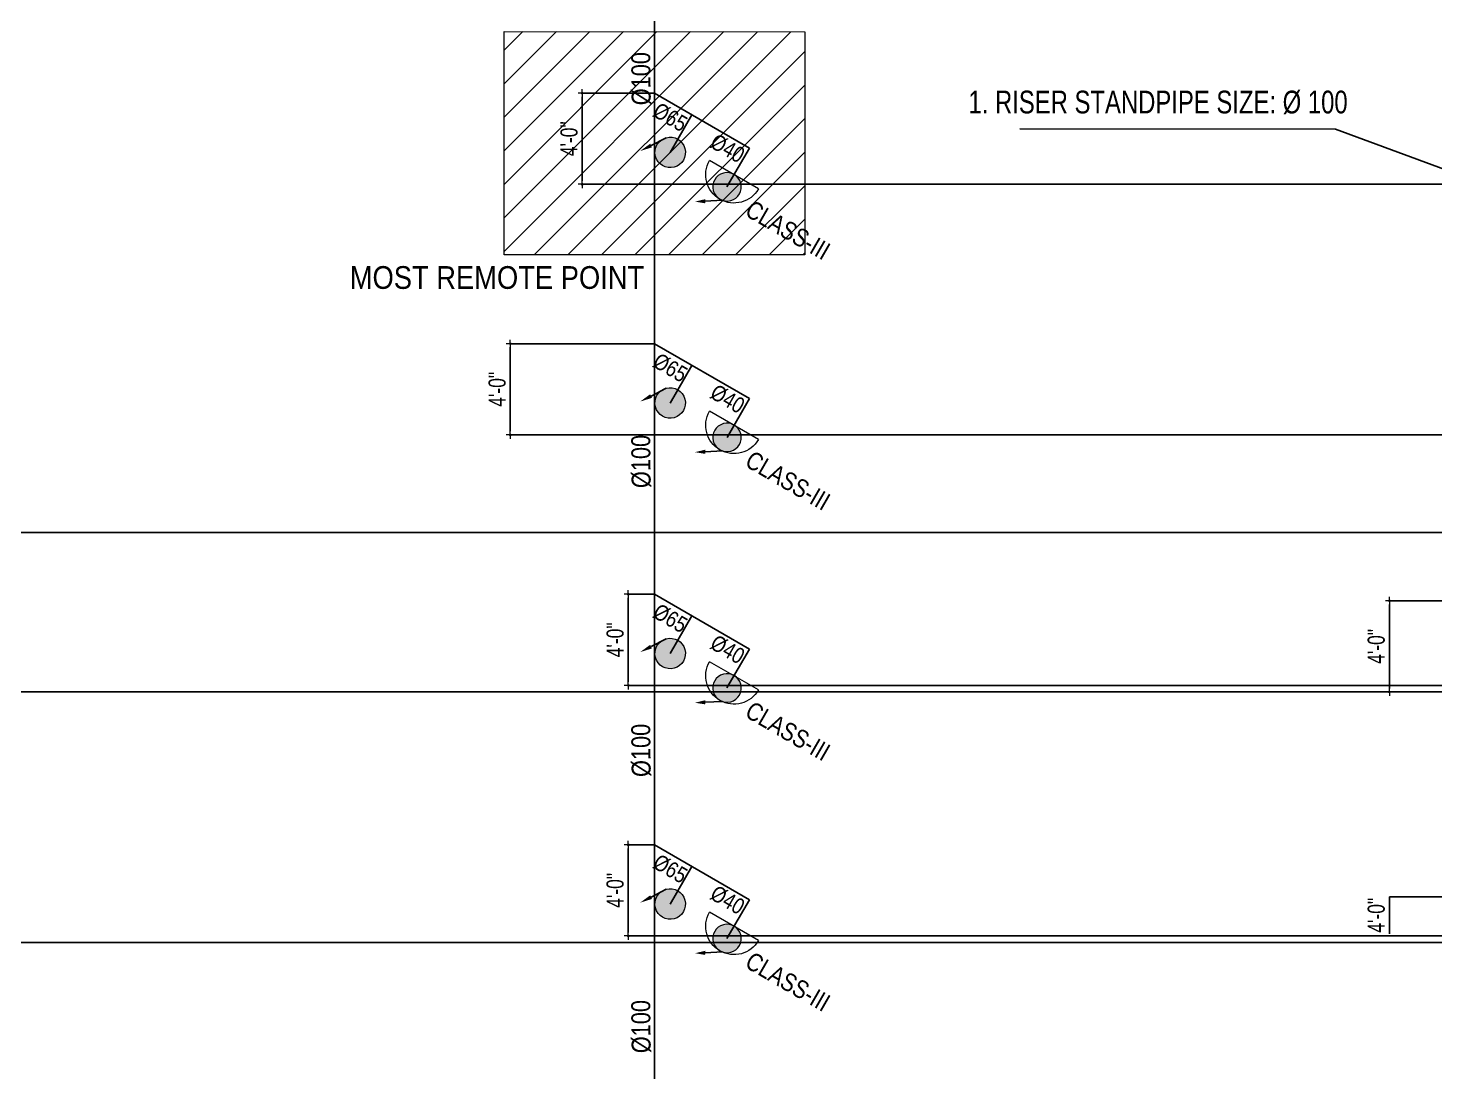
# Model space of a CAD drawing. Header units: inches. Extents: x -98933 to 1585249, y -3352739 to 192771.
# Drawn here: x 45076 to 45817, y 50076 to 50626 of the extents above; entities that cross this region are included whole.
import ezdxf

# ---------------------------------------------------------------- set-up
doc = ezdxf.new("R2010")
doc.units = ezdxf.units.IN
doc.header["$MEASUREMENT"] = 0
doc.header["$PDMODE"] = 35
doc.layers.get('0').update_dxf_attribs({"lineweight": 0})
doc.layers.get('Defpoints').update_dxf_attribs({"lineweight": 0})
for name, color, linetype, lineweight in [('DIM', 7, 'Continuous', 0), ('DIM 01', 250, 'Continuous', 9), ('GRID - DIM', 8, 'Continuous', 0), ('Hydrant Pipe', 1, 'Continuous', 25), ('PIPE', 4, 'Continuous', 0), ('Pipe 150 mm', 1, 'Continuous', 25), ('pipe line', 1, 'Continuous', 25), ('Text', 7, 'Continuous', 0), ('TXT', 7, 'Continuous', 0)]:
    doc.layers.add(name, color=color, linetype=linetype, lineweight=lineweight)
doc.layers.add('F-TEXT', color=7, linetype='Continuous')
doc.layers.add('FIREFIGHTING', color=241, linetype='Continuous')
doc.styles.add('ltcnbt', font='swisscl.ttf')
doc.styles.add('MON-01', font='ARIALN.TTF')
doc.styles.get("Standard").update_dxf_attribs({"font": 'arialbd.ttf', "height": 24})
doc.styles.add('STYLE3', font='arial.ttf', dxfattribs={"width": 0.75})
doc.styles.add('TX 5', font='ARIALN.TTF')
doc.styles.add('ZIA', font='ARIALN.TTF', dxfattribs={"width": 1.05, "height": 10})
doc.dimstyles.new('3_16', dxfattribs={"dimscale": 0.75, "dimtxt": 20, "dimasz": 2.5, "dimexe": 0.18, "dimexo": 0.0625, "dimgap": 0.125, "dimtad": 0, "dimdec": 0, "dimzin": 3, "dimdsep": 46, "dimlunit": 4, "dimtxsty": 'ltcnbt', "dimblk": 'D', "dimcen": 3, "dimclrt": 7, "dimadec": 0, "dimazin": 0, "dimtfac": 16, "dimtdec": 0, "dimtix": 1, "dimtmove": 0, "dimatfit": 3, "dimfxl": 1, "dimtvp": 0.75, "dimtolj": 1, "dimtzin": 0, "dimarcsym": 0})
doc.dimstyles.new('st 01', dxfattribs={"dimtxt": 14, "dimasz": 2, "dimexe": 0.18, "dimexo": 0.0625, "dimgap": 0.09, "dimtad": 0, "dimdec": 0, "dimzin": 0, "dimdsep": 46, "dimlunit": 3, "dimtxsty": 'Standard', "dimblk": 'OPEN90', "dimcen": 0.09, "dimadec": 0, "dimazin": 0, "dimtfac": 1, "dimtdec": 0, "dimtofl": 0, "dimtmove": 0, "dimatfit": 3, "dimldrblk": 'OPEN90', "dimfxl": 0.18, "dimtolj": 1, "dimtzin": 0, "dimarcsym": 0})

# ---------------------------------------------------------------- blocks, each defined once
blk = doc.blocks.new('D')
at = {"layer": 'DIM'}
for q in [(-1.125, 0), (0, 1.125), (1.125, 0), (0, -1.125)]:
    blk.add_line((0, 0), q, dxfattribs=at)
at = {"layer": 'DIM', "color": 6, "const_width": 0.375}
blk.add_lwpolyline([(-0.1875, 0, 1), (0.1875, 0, 1)], format="xyb", close=True, dxfattribs=at)
blk = doc.blocks.new('*D798')
at = {"layer": 'Defpoints', "color": 0, "transparency": 16777216}
for p in [(45868.77, 50192.42, 0), (45830.72, 50144.42), (45868.77, 50144.42, 0)]:
    blk.add_point(p, dxfattribs=at)
at = {"layer": 'DIM 01', "color": 0, "lineweight": -2, "transparency": 16777216}
for p, q in [((45868.73, 50192.42), (45830.58, 50192.42)), ((45830.72, 50190.55), (45830.72, 50146.3)), ((45830.72, 50168.42), (45792.84, 50168.52)), ((45792.84, 50168.52), (45792.84, 50149.02)), ((45868.73, 50144.42), (45830.58, 50144.42))]:
    blk.add_line(p, q, dxfattribs=at)
at = {"layer": 'DIM 01', "color": 0, "lineweight": -2, "transparency": 16777216, "xscale": 1.875, "yscale": 1.875, "zscale": 1.875}
for p, rotation in [((45830.72, 50192.42), 90), ((45830.72, 50144.42), 270)]:
    blk.add_blockref('D', p, dxfattribs=dict(at, rotation=rotation))
at = {"layer": 'DIM 01', "color": 7, "lineweight": -2, "transparency": 16777216, "insert": (45785.92, 50158.77), "char_height": 9, "attachment_point": 5, "rotation": 90, "style": 'ltcnbt'}
blk.add_mtext('\\A1;4\'-0"', dxfattribs=at)
blk = doc.blocks.new('*D804')
at = {"layer": 'Defpoints', "color": 0, "transparency": 16777216}
for p in [(45868.77, 50324.42, 0), (45792.84, 50276.42), (45868.77, 50276.42, 0)]:
    blk.add_point(p, dxfattribs=at)
at = {"layer": 'DIM 01', "color": 0, "lineweight": -2, "transparency": 16777216}
for p, q in [((45868.72, 50324.42), (45792.7, 50324.42)), ((45792.84, 50322.55), (45792.84, 50278.3)), ((45868.72, 50276.42), (45792.7, 50276.42))]:
    blk.add_line(p, q, dxfattribs=at)
at = {"layer": 'DIM 01', "color": 0, "lineweight": -2, "transparency": 16777216, "xscale": 1.875, "yscale": 1.875, "zscale": 1.875}
for p, rotation in [((45792.84, 50324.42), 90), ((45792.84, 50276.42), 270)]:
    blk.add_blockref('D', p, dxfattribs=dict(at, rotation=rotation))
at = {"layer": 'DIM 01', "color": 7, "lineweight": -2, "transparency": 16777216, "insert": (45785.92, 50300.42), "char_height": 9, "attachment_point": 5, "rotation": 90, "style": 'ltcnbt'}
blk.add_mtext('\\A1;4\'-0"', dxfattribs=at)
blk = doc.blocks.new('1')
at = {"layer": 'pipe line'}
h = blk.add_hatch(color=256, dxfattribs=at)
edge = h.paths.add_edge_path()
edge.add_ellipse((20904, 9121.3), major_axis=(7.71, 7.71), ratio=1, start_angle=225, end_angle=405, ccw=False)
edge.add_ellipse((20904, 9121.3), major_axis=(7.71, 7.71), ratio=1, start_angle=45, end_angle=225, ccw=False)
at = {"layer": 'Hydrant Pipe', "lineweight": 5}
blk.add_ellipse((20904, 9121.3), major_axis=(-7.71, 7.71), ratio=1, start_param=2.356194490192165, end_param=8.63937979737175, dxfattribs=at)
at = {"layer": 'pipe line'}
blk.add_line((20889.7, 9118.7), (20896.3, 9129), dxfattribs=at)
blk.add_solid([(20888.5, 9119.5), (20884.9, 9111.4), (20890.9, 9117.9)], dxfattribs=at)
blk = doc.blocks.new('2')
h = blk.add_hatch(color=1)
edge = h.paths.add_edge_path()
edge.add_ellipse((20874.5, 9118.5), major_axis=(7.2, 7.2), ratio=1, start_angle=45.0189, end_angle=225.0189, ccw=False)
edge.add_ellipse((20874.5, 9118.5), major_axis=(7.2, 7.2), ratio=1, start_angle=225.0189, end_angle=405.0189, ccw=False)
at = {"color": 1}
blk.add_ellipse((20874.5, 9118.5), major_axis=(-7.2, 7.2), ratio=1, start_param=2.356194490192194, end_param=8.63937979737178, dxfattribs=at)
at = {"layer": 'Hydrant Pipe', "lineweight": 5}
blk.add_line((20884.5, 9138.7), (20884.5, 9098.3), dxfattribs=at)
blk.add_ellipse((20884.5, 9118.5), major_axis=(-14.3, 14.3), ratio=1, start_param=-0.785067, end_param=2.356525, dxfattribs=at)
at = {"layer": 'pipe line'}
blk.add_line((20857.8, 9110.1), (20864.5, 9120.4), dxfattribs=at)
blk.add_solid([(20856.5, 9110.8), (20853.9, 9103.9), (20859.2, 9109.5)], dxfattribs=at)
blk = doc.blocks.new('SS')
at = {"layer": 'PIPE', "lineweight": -2}
for points in [[(-42579.74, 19893.38), (-42579.74, 19904.15)], [(-42563.29, 19893.05), (-42563.29, 19904.15)]]:
    blk.add_lwpolyline(points, dxfattribs=at)
at = {"layer": 'Pipe 150 mm', "lineweight": -2, "ltscale": 100000}
blk.add_line((-42563.29, 19904.15), (-42590.47, 19904.15), dxfattribs=at)
at = {"layer": 'PIPE', "color": 8, "lineweight": -2, "xscale": 0.3465627753612353, "yscale": 0.3465627753757872, "zscale": 0.3465627753702641}
blk.add_blockref('1', (-49824.3, 16732.3), dxfattribs=at)
at = {"layer": 'PIPE', "color": 8, "lineweight": -2, "xscale": -0.3465627753757872, "yscale": 0.3465627753757872, "zscale": 0.3465627753702641, "rotation": 270}
blk.add_blockref('2', (-45723.41, 12658.73), dxfattribs=at)
at = {"layer": 'TXT', "color": 7, "lineweight": -2, "style": 'MON-01'}
for s, height, p in [('%%C65', 3.93, (-42588.35, 19899.06)), ('%%C40', 3.93, (-42572.19, 19899.46)), ('CLASS-III', 4.462, (-42556.23, 19889.11))]:
    blk.add_text(s, height=height, dxfattribs=at).set_placement(p)
blk = doc.blocks.new('*D810')
at = {"layer": 'Defpoints', "color": 0, "transparency": 16777216}
for p in [(45405.52, 50459.88, 0), (45329.58, 50411.88), (45405.52, 50411.88, 0)]:
    blk.add_point(p, dxfattribs=at)
at = {"layer": 'DIM 01', "color": 0, "lineweight": -2, "transparency": 16777216}
for p, q in [((45405.47, 50459.88), (45329.45, 50459.88)), ((45329.58, 50458.01), (45329.58, 50413.76)), ((45405.47, 50411.88), (45329.45, 50411.88))]:
    blk.add_line(p, q, dxfattribs=at)
at = {"layer": 'DIM 01', "color": 0, "lineweight": -2, "transparency": 16777216, "xscale": 1.875, "yscale": 1.875, "zscale": 1.875}
for p, rotation in [((45329.58, 50459.88), 90), ((45329.58, 50411.88), 270)]:
    blk.add_blockref('D', p, dxfattribs=dict(at, rotation=rotation))
at = {"layer": 'DIM 01', "color": 7, "lineweight": -2, "transparency": 16777216, "insert": (45322.67, 50435.88), "char_height": 9, "attachment_point": 5, "rotation": 90, "style": 'ltcnbt'}
blk.add_mtext('\\A1;4\'-0"', dxfattribs=at)
blk = doc.blocks.new('*D811')
at = {"layer": 'Defpoints', "color": 0, "transparency": 16777216}
for p in [(45405.52, 50327.88, 0), (45391.76, 50279.88), (45405.52, 50279.88, 0)]:
    blk.add_point(p, dxfattribs=at)
at = {"layer": 'DIM 01', "color": 0, "lineweight": -2, "transparency": 16777216}
for p, q in [((45405.47, 50327.88), (45391.62, 50327.88)), ((45391.76, 50326.01), (45391.76, 50281.76)), ((45405.47, 50279.88), (45391.62, 50279.88))]:
    blk.add_line(p, q, dxfattribs=at)
at = {"layer": 'DIM 01', "color": 0, "lineweight": -2, "transparency": 16777216, "xscale": 1.875, "yscale": 1.875, "zscale": 1.875}
for p, rotation in [((45391.76, 50327.88), 90), ((45391.76, 50279.88), 270)]:
    blk.add_blockref('D', p, dxfattribs=dict(at, rotation=rotation))
at = {"layer": 'DIM 01', "color": 7, "lineweight": -2, "transparency": 16777216, "insert": (45384.84, 50303.88), "char_height": 9, "attachment_point": 5, "rotation": 90, "style": 'ltcnbt'}
blk.add_mtext('\\A1;4\'-0"', dxfattribs=at)
blk = doc.blocks.new('*D812')
at = {"layer": 'Defpoints', "color": 0, "transparency": 16777216}
for p in [(45405.52, 50195.88, 0), (45391.76, 50147.88), (45405.52, 50147.88, 0)]:
    blk.add_point(p, dxfattribs=at)
at = {"layer": 'DIM 01', "color": 0, "lineweight": -2, "transparency": 16777216}
for p, q in [((45405.47, 50195.88), (45391.62, 50195.88)), ((45391.76, 50194.01), (45391.76, 50149.76)), ((45405.47, 50147.88), (45391.62, 50147.88))]:
    blk.add_line(p, q, dxfattribs=at)
at = {"layer": 'DIM 01', "color": 0, "lineweight": -2, "transparency": 16777216, "xscale": 1.875, "yscale": 1.875, "zscale": 1.875}
for p, rotation in [((45391.76, 50195.88), 90), ((45391.76, 50147.88), 270)]:
    blk.add_blockref('D', p, dxfattribs=dict(at, rotation=rotation))
at = {"layer": 'DIM 01', "color": 7, "lineweight": -2, "transparency": 16777216, "insert": (45384.84, 50171.88), "char_height": 9, "attachment_point": 5, "rotation": 90, "style": 'ltcnbt'}
blk.add_mtext('\\A1;4\'-0"', dxfattribs=at)
blk = doc.blocks.new('*D823')
at = {"layer": 'Defpoints', "color": 0, "transparency": 16777216}
for p in [(45405.52, 50591.88, 0), (45367.46, 50543.88), (45405.52, 50543.88, 0)]:
    blk.add_point(p, dxfattribs=at)
at = {"layer": 'DIM 01', "color": 0, "lineweight": -2, "transparency": 16777216}
for p, q in [((45405.47, 50591.88), (45367.33, 50591.88)), ((45367.46, 50590.01), (45367.46, 50545.76)), ((45405.47, 50543.88), (45367.33, 50543.88))]:
    blk.add_line(p, q, dxfattribs=at)
at = {"layer": 'DIM 01', "color": 0, "lineweight": -2, "transparency": 16777216, "xscale": 1.875, "yscale": 1.875, "zscale": 1.875}
for p, rotation in [((45367.46, 50591.88), 90), ((45367.46, 50543.88), 270)]:
    blk.add_blockref('D', p, dxfattribs=dict(at, rotation=rotation))
at = {"layer": 'DIM 01', "color": 7, "lineweight": -2, "transparency": 16777216, "insert": (45360.55, 50567.88), "char_height": 9, "attachment_point": 5, "rotation": 90, "style": 'ltcnbt'}
blk.add_mtext('\\A1;4\'-0"', dxfattribs=at)

msp = doc.modelspace()

# ---------------------------------------------------------------- hatches: boundary and pattern name
at = {"layer": 'F-TEXT', "lineweight": 0, "ltscale": 4}
h = msp.add_hatch(dxfattribs=at)
h.set_pattern_fill('ANSI31', color=256, scale=100, style=0)
h.set_pattern_definition([(45, (77723.996, 16155.269), (-8.8388348, 8.8388348), [])])
h.paths.add_polyline_path([(45326.33, 50624.45), (45484.71, 50624.28), (45484.71, 50506.72), (45326.33, 50506.72)])

# ---------------------------------------------------------------- linework, layer by layer
at = {"layer": 'DIM 01', "lineweight": -2}
for p, q in [((46092.59, 50543.88, 0), (45405.47, 50543.88, 0)), ((46092.59, 50411.88, 0), (45405.47, 50411.88, 0)), ((45868.77, 50360.43, 0), (44764.09, 50360.43, 0)), ((45868.77, 50276.42, 0), (44764.09, 50276.42, 0)), ((46092.59, 50279.88, 0), (45405.47, 50279.88, 0)), ((46092.59, 50147.88, 0), (45405.47, 50147.88, 0)), ((45868.78, 50144.42, 0), (44764.09, 50144.42, 0))]:
    msp.add_line(p, q, dxfattribs=at)
at = {"layer": 'GRID - DIM', "color": 201, "ltscale": 100000, "elevation": 0}
msp.add_lwpolyline([(45326.33, 50624.45), (45484.71, 50624.28), (45484.71, 50506.72), (45326.33, 50506.72)], close=True, dxfattribs=at)
at = {"layer": 'Pipe 150 mm', "lineweight": -2, "ltscale": 100000}
msp.add_line((45405.52, 50619.51, 0), (45405.52, 50640.32, 0), dxfattribs=at)
at = {"layer": 'Pipe 150 mm', "lineweight": -2}
msp.add_line((45405.52, 49715.88, 0), (45405.52, 50619.51, 0), dxfattribs=at)

# ---------------------------------------------------------------- block references
at = {"layer": 'Pipe 150 mm', "xscale": 2.12658672449988, "yscale": 2.126586724509252, "zscale": 2.126586724491467, "rotation": 330.0000000003069}
for p in [(102679.5, -31351.32, 0), (102679.51, -31483.32, 0), (102679.5, -31615.32, 0), (102679.5, -31747.32, 0)]:
    msp.add_blockref('SS', p, dxfattribs=at)

# ---------------------------------------------------------------- texts
at = {"layer": 'FIREFIGHTING', "color": 201, "ltscale": 100000, "insert": (45244.98, 50500.77, -42.41), "char_height": 11.969, "width": 156.6046, "attachment_point": 1, "style": 'ZIA'}
msp.add_mtext('MOST REMOTE POINT', dxfattribs=at)
at = {"layer": 'Text', "lineweight": -2, "char_height": 10, "attachment_point": 1, "rotation": 90.54698, "style": 'TX 5'}
for insert in [(45393.56, 50585.48, 0), (45393.56, 50383.8, 0), (45393.56, 50231.58, 0), (45393.56, 50086.05, 0)]:
    msp.add_mtext_dynamic_manual_height_columns('\\pt40;Ø100', width=23.5678, gutter_width=25, heights=[0], dxfattribs=dict(at, insert=insert))
at = {"layer": 'Text', "color": 7, "linetype": 'Continuous', "lineweight": -2, "ltscale": 30, "insert": (45571.01, 50593.23, 0), "char_height": 12, "attachment_point": 1, "style": 'STYLE3'}
msp.add_mtext('1. RISER STANDPIPE SIZE: %%C 100', dxfattribs=at)

# ---------------------------------------------------------------- dimensions: what is measured, and where the dimension line sits
at = {"layer": 'DIM 01', "lineweight": -2}
for base, p1, p2, picture, middle in [((45367.46, 50543.88, 0), (45405.52, 50591.88, 0), (45405.52, 50543.88, 0), '*D823', (45367.46, 50567.88, 0)), ((45329.58, 50411.88, 0), (45405.52, 50459.88, 0), (45405.52, 50411.88, 0), '*D810', (45329.58, 50435.88, 0)), ((45792.84, 50276.42, 0), (45868.77, 50324.42, 0), (45868.77, 50276.42, 0), '*D804', (45792.84, 50300.42, 0)), ((45830.72, 50144.42, 0), (45868.77, 50192.42, 0), (45868.77, 50144.42, 0), '*D798', (45792.84, 50168.42, 0))]:
    dim = msp.add_linear_dim(base=base, p1=p1, p2=p2, angle=90, dimstyle='3_16', override={"dimtxt": 12, "dimtmove": 1}, dxfattribs=at)
    dim.commit()
    dim.dimension.update_dxf_attribs({"geometry": picture, "text_midpoint": middle, "dimtype": 160})
for base, p1, p2, picture, middle in [((45391.76, 50279.88, 0), (45405.52, 50327.88, 0), (45405.52, 50279.88, 0), '*D811', (45384.84, 50303.88, 0)), ((45391.76, 50147.88, 0), (45405.52, 50195.88, 0), (45405.52, 50147.88, 0), '*D812', (45384.84, 50171.88, 0))]:
    dim = msp.add_linear_dim(base=base, p1=p1, p2=p2, angle=90, dimstyle='3_16', override={"dimtxt": 12, "dimtmove": 1}, dxfattribs=at)
    dim.commit()
    dim.dimension.update_dxf_attribs({"geometry": picture, "text_midpoint": middle})

# ---------------------------------------------------------------- leaders
at = {"layer": 'Hydrant Pipe', "lineweight": -2}
msp.add_leader([(45869.68, 50534.2, 0), (45764.45, 50572.87, 0), (45598.09, 50573.06, 0)], dimstyle='st 01', override={"dimasz": 24, "dimgap": 0.09, "dimtad": 0, "dimclrd": 7, "dimclre": 7, "dimclrt": 7, "dimfxl": 0.125, "dimarcsym": 1}, dxfattribs=at)

doc.saveas('drawing.dxf')
